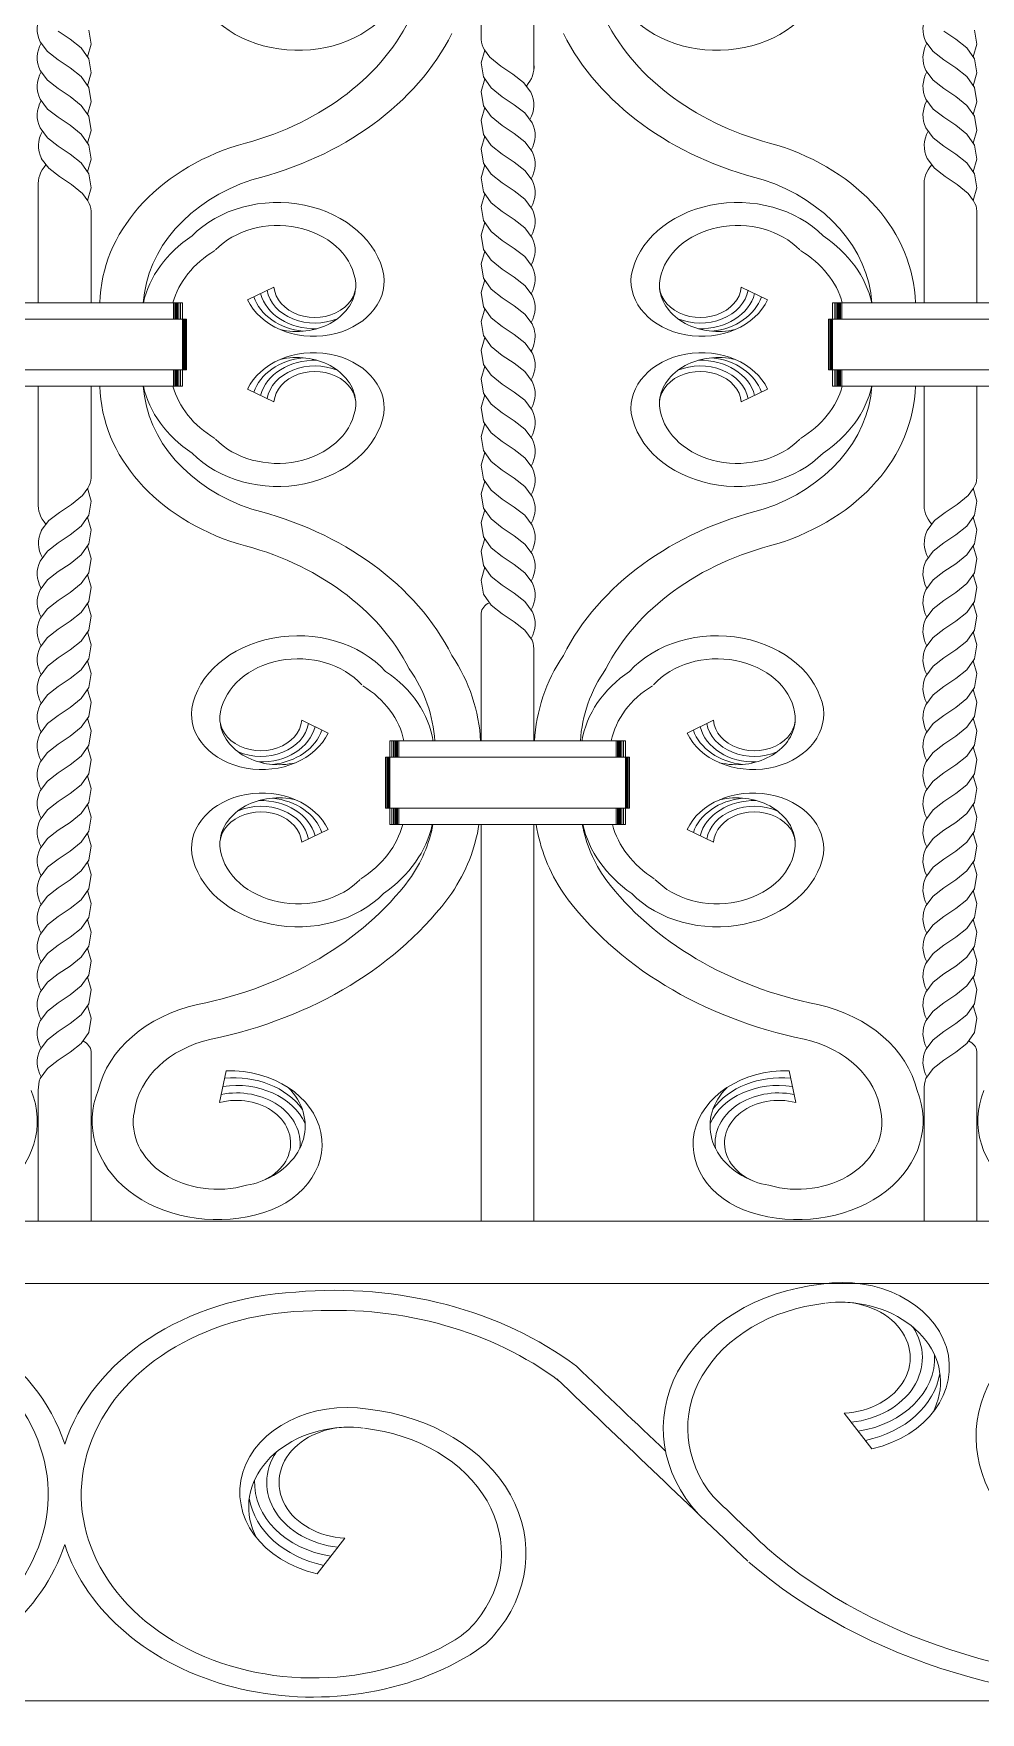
# Model space of a CAD drawing. Header units: inches. Extents: x 16.3 to 32.1, y 12.3 to 22.2.
# Drawn here: x 20.979 to 21.355, y 17.078 to 17.744 of the extents above; entities that cross this region are included whole.
import ezdxf

# ---------------------------------------------------------------- set-up
doc = ezdxf.new("R2010")
doc.units = ezdxf.units.IN
doc.header["$MEASUREMENT"] = 0

msp = doc.modelspace()

# ---------------------------------------------------------------- linework, layer by layer
at = {"lineweight": 9}
for p, q in [((21.15675, 17.74131), (21.15675, 17.77762)), ((21.17767, 17.72979), (21.17767, 17.77762)), ((20.99384, 17.7415), (20.9891, 17.74466)), ((20.99819, 17.738), (20.99384, 17.7415)), ((21.00217, 17.73944), (21.00126, 17.74507)), ((21.34485, 17.7415), (21.34011, 17.74466)), ((21.34919, 17.738), (21.34485, 17.7415)), ((21.35318, 17.73944), (21.35226, 17.74507)), ((20.98193, 17.74045), (20.98193, 17.74047)), ((20.98484, 17.73655), (20.98193, 17.74045)), ((20.9891, 17.73326), (20.98484, 17.73655)), ((21.00126, 17.73368), (20.99819, 17.738)), ((21.00074, 17.7344), (21.00217, 17.73944)), ((21.15818, 17.73715), (21.15674, 17.7321)), ((21.15809, 17.73726), (21.16022, 17.73427)), ((21.16022, 17.73427), (21.16456, 17.73077)), ((21.33294, 17.74045), (21.33293, 17.74047)), ((21.33585, 17.73655), (21.33294, 17.74045)), ((21.34011, 17.73326), (21.33585, 17.73655)), ((21.35226, 17.73368), (21.34919, 17.738)), ((21.35175, 17.7344), (21.35318, 17.73944)), ((20.98193, 17.72906), (20.98193, 17.72907)), ((20.98484, 17.72516), (20.98193, 17.72906)), ((20.99384, 17.73011), (20.9891, 17.73326)), ((20.99819, 17.72661), (20.99384, 17.73011)), ((21.00074, 17.72301), (21.00217, 17.72805)), ((21.00217, 17.72805), (21.00126, 17.73368)), ((21.15674, 17.7321), (21.15766, 17.72647)), ((21.16456, 17.73077), (21.1693, 17.72761)), ((21.1693, 17.72761), (21.17356, 17.72432)), ((21.33294, 17.72906), (21.33293, 17.72907)), ((21.33585, 17.72516), (21.33294, 17.72906)), ((21.34485, 17.73011), (21.34011, 17.73326)), ((21.34919, 17.72661), (21.34485, 17.73011)), ((21.35175, 17.72301), (21.35318, 17.72805)), ((21.35318, 17.72805), (21.35226, 17.73368)), ((20.9891, 17.72187), (20.98484, 17.72516)), ((20.99384, 17.71872), (20.9891, 17.72187)), ((21.00126, 17.72228), (20.99819, 17.72661)), ((21.00217, 17.71665), (21.00126, 17.72228)), ((21.15818, 17.72575), (21.15674, 17.72071)), ((21.15674, 17.72071), (21.15766, 17.71508)), ((21.15766, 17.72647), (21.16073, 17.72215)), ((21.16073, 17.72215), (21.16507, 17.71865)), ((21.17356, 17.72432), (21.17647, 17.72042)), ((21.34011, 17.72187), (21.33585, 17.72516)), ((21.34485, 17.71872), (21.34011, 17.72187)), ((21.35226, 17.72228), (21.34919, 17.72661)), ((21.35318, 17.71665), (21.35226, 17.72228)), ((20.98193, 17.71766), (20.98193, 17.71768)), ((20.98484, 17.71376), (20.98193, 17.71766)), ((20.99819, 17.71521), (20.99384, 17.71872)), ((21.00126, 17.71089), (20.99819, 17.71521)), ((21.00074, 17.71161), (21.00217, 17.71665)), ((21.15818, 17.71436), (21.15674, 17.70932)), ((21.15766, 17.71508), (21.16073, 17.71075)), ((21.16507, 17.71865), (21.16981, 17.71549)), ((21.16981, 17.71549), (21.17408, 17.7122)), ((21.17647, 17.72042), (21.17648, 17.72041)), ((21.33294, 17.71766), (21.33293, 17.71768)), ((21.33585, 17.71376), (21.33294, 17.71766)), ((21.34919, 17.71521), (21.34485, 17.71872)), ((21.35226, 17.71089), (21.34919, 17.71521)), ((21.35175, 17.71161), (21.35318, 17.71665)), ((20.9891, 17.71048), (20.98484, 17.71376)), ((20.99384, 17.70732), (20.9891, 17.71048)), ((20.99819, 17.70382), (20.99384, 17.70732)), ((21.00217, 17.70526), (21.00126, 17.71089)), ((21.15674, 17.70932), (21.15766, 17.70368)), ((21.16073, 17.71075), (21.16507, 17.70725)), ((21.16507, 17.70725), (21.16981, 17.7041)), ((21.17408, 17.7122), (21.17699, 17.70831)), ((21.17699, 17.70831), (21.17699, 17.70829)), ((21.34011, 17.71048), (21.33585, 17.71376)), ((21.34485, 17.70732), (21.34011, 17.71048)), ((21.34919, 17.70382), (21.34485, 17.70732)), ((21.35318, 17.70526), (21.35226, 17.71089)), ((20.98193, 17.70627), (20.98193, 17.70628)), ((20.98484, 17.70237), (20.98193, 17.70627)), ((20.9891, 17.69908), (20.98484, 17.70237)), ((21.00126, 17.69949), (20.99819, 17.70382)), ((21.00074, 17.70022), (21.00217, 17.70526)), ((21.15818, 17.70296), (21.15674, 17.69792)), ((21.15766, 17.70368), (21.16073, 17.69936)), ((21.16981, 17.7041), (21.17408, 17.70081)), ((21.17408, 17.70081), (21.17699, 17.69691)), ((21.33294, 17.70627), (21.33293, 17.70628)), ((21.33585, 17.70237), (21.33294, 17.70627)), ((21.34011, 17.69908), (21.33585, 17.70237)), ((21.35226, 17.69949), (21.34919, 17.70382)), ((21.35175, 17.70022), (21.35318, 17.70526)), ((20.98244, 17.69415), (20.98244, 17.69417)), ((20.98535, 17.69025), (20.98244, 17.69415)), ((20.99384, 17.69593), (20.9891, 17.69908)), ((20.99819, 17.69242), (20.99384, 17.69593)), ((21.00217, 17.69386), (21.00126, 17.69949)), ((21.15674, 17.69792), (21.15766, 17.69229)), ((21.16073, 17.69936), (21.16507, 17.69586)), ((21.16507, 17.69586), (21.16981, 17.6927)), ((21.17699, 17.69691), (21.17699, 17.69689)), ((21.33345, 17.69415), (21.33345, 17.69417)), ((21.33636, 17.69025), (21.33345, 17.69415)), ((21.34485, 17.69593), (21.34011, 17.69908)), ((21.34919, 17.69242), (21.34485, 17.69593)), ((21.35318, 17.69386), (21.35226, 17.69949)), ((20.98962, 17.68696), (20.98535, 17.69025)), ((21.00126, 17.6881), (20.99819, 17.69242)), ((21.00074, 17.68882), (21.00217, 17.69386)), ((21.00217, 17.68247), (21.00126, 17.6881)), ((21.15818, 17.69157), (21.15674, 17.68653)), ((21.15766, 17.69229), (21.16073, 17.68796)), ((21.16073, 17.68796), (21.16507, 17.68446)), ((21.16981, 17.6927), (21.17408, 17.68942)), ((21.17408, 17.68942), (21.17699, 17.68552)), ((21.34062, 17.68696), (21.33636, 17.69025)), ((21.35226, 17.6881), (21.34919, 17.69242)), ((21.35175, 17.68882), (21.35318, 17.69386)), ((21.35318, 17.68247), (21.35226, 17.6881)), ((20.98125, 17.68478), (20.98125, 17.63695)), ((20.99436, 17.68381), (20.98962, 17.68696)), ((20.9987, 17.68031), (20.99436, 17.68381)), ((21.00074, 17.67743), (21.00217, 17.68247)), ((21.15674, 17.68653), (21.15766, 17.6809)), ((21.15766, 17.6809), (21.16073, 17.67657)), ((21.16507, 17.68446), (21.16981, 17.68131)), ((21.16981, 17.68131), (21.17408, 17.67802)), ((21.17699, 17.68552), (21.17699, 17.6855)), ((21.33226, 17.68478), (21.33226, 17.63695)), ((21.34536, 17.68381), (21.34062, 17.68696)), ((21.34971, 17.68031), (21.34536, 17.68381)), ((21.35175, 17.67743), (21.35318, 17.68247)), ((21.00083, 17.67731), (20.9987, 17.68031)), ((21.15818, 17.68017), (21.15674, 17.67513)), ((21.15674, 17.67513), (21.15766, 17.6695)), ((21.16073, 17.67657), (21.16507, 17.67307)), ((21.17408, 17.67802), (21.17699, 17.67412)), ((21.17699, 17.67412), (21.17699, 17.6741)), ((21.35183, 17.67731), (21.34971, 17.68031)), ((21.00216, 17.67326), (21.00216, 17.63695)), ((21.15818, 17.66878), (21.15674, 17.66374)), ((21.15766, 17.6695), (21.16073, 17.66517)), ((21.16507, 17.67307), (21.16981, 17.66991)), ((21.16981, 17.66991), (21.17408, 17.66663)), ((21.35317, 17.67326), (21.35317, 17.63695)), ((21.15674, 17.66374), (21.15766, 17.65811)), ((21.16073, 17.66517), (21.16507, 17.66167)), ((21.16507, 17.66167), (21.16981, 17.65852)), ((21.17408, 17.66663), (21.17699, 17.66273)), ((21.17699, 17.66273), (21.17699, 17.66271)), ((21.15818, 17.65738), (21.15674, 17.65234)), ((21.15766, 17.65811), (21.16073, 17.65378)), ((21.16981, 17.65852), (21.17408, 17.65523)), ((21.17408, 17.65523), (21.17699, 17.65133)), ((21.15674, 17.65234), (21.15766, 17.64671)), ((21.16073, 17.65378), (21.16507, 17.65028)), ((21.16507, 17.65028), (21.16981, 17.64712)), ((21.17699, 17.65133), (21.17699, 17.65131)), ((21.06417, 17.6381), (21.07461, 17.64317)), ((21.15818, 17.64599), (21.15674, 17.64095)), ((21.15674, 17.64095), (21.15766, 17.63532)), ((21.15766, 17.64671), (21.16073, 17.64238)), ((21.16073, 17.64238), (21.16507, 17.63888)), ((21.16981, 17.64712), (21.17408, 17.64384)), ((21.17408, 17.64384), (21.17699, 17.63994)), ((21.27025, 17.6381), (21.25981, 17.64317)), ((20.94501, 17.63695), (21.0384, 17.63695)), ((21.03476, 17.6305), (21.03476, 17.63695)), ((21.03531, 17.6305), (21.03531, 17.63695)), ((21.03547, 17.6305), (21.03547, 17.63695)), ((21.03572, 17.6305), (21.03572, 17.63695)), ((21.03604, 17.6305), (21.03604, 17.63695)), ((21.03645, 17.6305), (21.03645, 17.63695)), ((21.03694, 17.6305), (21.03694, 17.63695)), ((21.03759, 17.6305), (21.03759, 17.63695)), ((21.0384, 17.6305), (21.0384, 17.63695)), ((21.0384, 17.6204), (21.0384, 17.63695)), ((21.15818, 17.63459), (21.15674, 17.62955)), ((21.15766, 17.63532), (21.16073, 17.63099)), ((21.16507, 17.63888), (21.16981, 17.63573)), ((21.16981, 17.63573), (21.17408, 17.63244)), ((21.17699, 17.63994), (21.17699, 17.63992)), ((21.29602, 17.6305), (21.29602, 17.63695)), ((21.29602, 17.6204), (21.29602, 17.63695)), ((21.29602, 17.63695), (21.38941, 17.63695)), ((21.29683, 17.6305), (21.29683, 17.63695)), ((21.29748, 17.6305), (21.29748, 17.63695)), ((21.29797, 17.6305), (21.29797, 17.63695)), ((21.29838, 17.6305), (21.29838, 17.63695)), ((21.2987, 17.6305), (21.2987, 17.63695)), ((21.29895, 17.6305), (21.29895, 17.63695)), ((21.29911, 17.6305), (21.29911, 17.63695)), ((21.29966, 17.6305), (21.29966, 17.63695)), ((20.94338, 17.6305), (21.04003, 17.6305)), ((21.03865, 17.6204), (21.03865, 17.6305)), ((21.03881, 17.6204), (21.03881, 17.6305)), ((21.03914, 17.6204), (21.03914, 17.6305)), ((21.03954, 17.6204), (21.03954, 17.6305)), ((21.04003, 17.6204), (21.04003, 17.6305)), ((21.15674, 17.62955), (21.15766, 17.62392)), ((21.16073, 17.63099), (21.16507, 17.62749)), ((21.16507, 17.62749), (21.16981, 17.62433)), ((21.17408, 17.63244), (21.17699, 17.62854)), ((21.17699, 17.62854), (21.17699, 17.62852)), ((21.29439, 17.6305), (21.39104, 17.6305)), ((21.29439, 17.6204), (21.29439, 17.6305)), ((21.29488, 17.6204), (21.29488, 17.6305)), ((21.29528, 17.6204), (21.29528, 17.6305)), ((21.29561, 17.6204), (21.29561, 17.6305)), ((21.15818, 17.6232), (21.15738, 17.6204)), ((21.15766, 17.62392), (21.16016, 17.6204)), ((21.16981, 17.62433), (21.17408, 17.62105)), ((21.17408, 17.62105), (21.17456, 17.6204)), ((21.0384, 17.6204), (21.0384, 17.60385)), ((21.03865, 17.6204), (21.03865, 17.61029)), ((21.03881, 17.6204), (21.03881, 17.61029)), ((21.03914, 17.6204), (21.03914, 17.61029)), ((21.03954, 17.6204), (21.03954, 17.61029)), ((21.04003, 17.6204), (21.04003, 17.61029)), ((21.15738, 17.6204), (21.15674, 17.61816)), ((21.15674, 17.61816), (21.15766, 17.61253)), ((21.16016, 17.6204), (21.16073, 17.61959)), ((21.16073, 17.61959), (21.16507, 17.61609)), ((21.16507, 17.61609), (21.16981, 17.61294)), ((21.17456, 17.6204), (21.17699, 17.61715)), ((21.17699, 17.61715), (21.17699, 17.61713)), ((21.29439, 17.6204), (21.29439, 17.61029)), ((21.29488, 17.6204), (21.29488, 17.61029)), ((21.29528, 17.6204), (21.29528, 17.61029)), ((21.29561, 17.6204), (21.29561, 17.61029)), ((21.29577, 17.6204), (21.29577, 17.61029)), ((21.29602, 17.6204), (21.29602, 17.60385)), ((20.94338, 17.61029), (21.04003, 17.61029)), ((21.03476, 17.61029), (21.03476, 17.60385)), ((21.03531, 17.61029), (21.03531, 17.60385)), ((21.03547, 17.61029), (21.03547, 17.60385)), ((21.03572, 17.61029), (21.03572, 17.60385)), ((21.03604, 17.61029), (21.03604, 17.60385)), ((21.03645, 17.61029), (21.03645, 17.60385)), ((21.03694, 17.61029), (21.03694, 17.60385)), ((21.03759, 17.61029), (21.03759, 17.60385)), ((21.0384, 17.61029), (21.0384, 17.60385)), ((21.15818, 17.6118), (21.15674, 17.60676)), ((21.15766, 17.61253), (21.16073, 17.6082)), ((21.16073, 17.6082), (21.16507, 17.6047)), ((21.16981, 17.61294), (21.17408, 17.60965)), ((21.17408, 17.60965), (21.17699, 17.60575)), ((21.29439, 17.61029), (21.39104, 17.61029)), ((21.29602, 17.61029), (21.29602, 17.60385)), ((21.29683, 17.61029), (21.29683, 17.60385)), ((21.29748, 17.61029), (21.29748, 17.60385)), ((21.29797, 17.61029), (21.29797, 17.60385)), ((21.29838, 17.61029), (21.29838, 17.60385)), ((21.2987, 17.61029), (21.2987, 17.60385)), ((21.29895, 17.61029), (21.29895, 17.60385)), ((21.29911, 17.61029), (21.29911, 17.60385)), ((21.29966, 17.61029), (21.29966, 17.60385)), ((20.94501, 17.60385), (21.0384, 17.60385)), ((20.98125, 17.55602), (20.98125, 17.60385)), ((21.00216, 17.56754), (21.00216, 17.60385)), ((21.06417, 17.6027), (21.07461, 17.59763)), ((21.15674, 17.60676), (21.15766, 17.60113)), ((21.15766, 17.60113), (21.16073, 17.5968)), ((21.16507, 17.6047), (21.16981, 17.60154)), ((21.16981, 17.60154), (21.17408, 17.59826)), ((21.17699, 17.60575), (21.17699, 17.60573)), ((21.27025, 17.6027), (21.25981, 17.59763)), ((21.29602, 17.60385), (21.38941, 17.60385)), ((21.33226, 17.55602), (21.33226, 17.60385)), ((21.35317, 17.56754), (21.35317, 17.60385)), ((21.15818, 17.60041), (21.15674, 17.59537)), ((21.15674, 17.59537), (21.15766, 17.58974)), ((21.16073, 17.5968), (21.16507, 17.5933)), ((21.17408, 17.59826), (21.17699, 17.59436)), ((21.17699, 17.59436), (21.17699, 17.59434)), ((21.15818, 17.58901), (21.15674, 17.58397)), ((21.15766, 17.58974), (21.16073, 17.58541)), ((21.16507, 17.5933), (21.16981, 17.59015)), ((21.16981, 17.59015), (21.17408, 17.58686)), ((21.15674, 17.58397), (21.15766, 17.57834)), ((21.16073, 17.58541), (21.16507, 17.58191)), ((21.16507, 17.58191), (21.16981, 17.57875)), ((21.17408, 17.58686), (21.17699, 17.58296)), ((21.17699, 17.58296), (21.17699, 17.58295)), ((21.15818, 17.57762), (21.15674, 17.57258)), ((21.15766, 17.57834), (21.16073, 17.57402)), ((21.16981, 17.57875), (21.17408, 17.57547)), ((21.17408, 17.57547), (21.17699, 17.57157)), ((21.15674, 17.57258), (21.15766, 17.56695)), ((21.16073, 17.57402), (21.16507, 17.57051)), ((21.16507, 17.57051), (21.16981, 17.56736)), ((21.17699, 17.57157), (21.17699, 17.57155)), ((21.00083, 17.56349), (20.9987, 17.56049)), ((21.00074, 17.56337), (21.00217, 17.55833)), ((21.15818, 17.56622), (21.15674, 17.56118)), ((21.15674, 17.56118), (21.15766, 17.55555)), ((21.15766, 17.56695), (21.16073, 17.56262)), ((21.16073, 17.56262), (21.16507, 17.55912)), ((21.16981, 17.56736), (21.17408, 17.56407)), ((21.17408, 17.56407), (21.17699, 17.56017)), ((21.35183, 17.56349), (21.34971, 17.56049)), ((21.35175, 17.56337), (21.35318, 17.55833)), ((20.99436, 17.55699), (20.98962, 17.55384)), ((20.9987, 17.56049), (20.99436, 17.55699)), ((21.00217, 17.55833), (21.00126, 17.5527)), ((21.15818, 17.55483), (21.15674, 17.54979)), ((21.15766, 17.55555), (21.16073, 17.55123)), ((21.16507, 17.55912), (21.16981, 17.55596)), ((21.16981, 17.55596), (21.17408, 17.55268)), ((21.17699, 17.56017), (21.17699, 17.56016)), ((21.34536, 17.55699), (21.34062, 17.55384)), ((21.34971, 17.56049), (21.34536, 17.55699)), ((21.35318, 17.55833), (21.35226, 17.5527)), ((20.98535, 17.55055), (20.98244, 17.54665)), ((20.98962, 17.55384), (20.98535, 17.55055)), ((20.99819, 17.54837), (20.99384, 17.54487)), ((21.00126, 17.5527), (20.99819, 17.54837)), ((21.00074, 17.55198), (21.00217, 17.54694)), ((21.15674, 17.54979), (21.15766, 17.54416)), ((21.16073, 17.55123), (21.16507, 17.54772)), ((21.16507, 17.54772), (21.16981, 17.54457)), ((21.17408, 17.55268), (21.17699, 17.54878)), ((21.17699, 17.54878), (21.17699, 17.54876)), ((21.33636, 17.55055), (21.33345, 17.54665)), ((21.34062, 17.55384), (21.33636, 17.55055)), ((21.34919, 17.54837), (21.34485, 17.54487)), ((21.35226, 17.5527), (21.34919, 17.54837)), ((21.35175, 17.55198), (21.35318, 17.54694)), ((20.98244, 17.54665), (20.98244, 17.54663)), ((20.9891, 17.54172), (20.98484, 17.53843)), ((20.99384, 17.54487), (20.9891, 17.54172)), ((21.00126, 17.54131), (20.99819, 17.53698)), ((21.00217, 17.54694), (21.00126, 17.54131)), ((21.15818, 17.54343), (21.15674, 17.53839)), ((21.15766, 17.54416), (21.16073, 17.53983)), ((21.16981, 17.54457), (21.17408, 17.54128)), ((21.17408, 17.54128), (21.17699, 17.53738)), ((21.33345, 17.54665), (21.33345, 17.54663)), ((21.34011, 17.54172), (21.33585, 17.53843)), ((21.34485, 17.54487), (21.34011, 17.54172)), ((21.35226, 17.54131), (21.34919, 17.53698)), ((21.35318, 17.54694), (21.35226, 17.54131)), ((20.98484, 17.53843), (20.98193, 17.53453)), ((20.98193, 17.53453), (20.98193, 17.53451)), ((20.99819, 17.53698), (20.99384, 17.53348)), ((21.00074, 17.54058), (21.00217, 17.53554)), ((21.00217, 17.53554), (21.00126, 17.52991)), ((21.15674, 17.53839), (21.15766, 17.53276)), ((21.16073, 17.53983), (21.16507, 17.53633)), ((21.16507, 17.53633), (21.16981, 17.53317)), ((21.17699, 17.53738), (21.17699, 17.53737)), ((21.33294, 17.53453), (21.33293, 17.53451)), ((21.33585, 17.53843), (21.33294, 17.53453)), ((21.34919, 17.53698), (21.34485, 17.53348)), ((21.35175, 17.54058), (21.35318, 17.53554)), ((21.35318, 17.53554), (21.35226, 17.52991)), ((20.9891, 17.53032), (20.98484, 17.52704)), ((20.99384, 17.53348), (20.9891, 17.53032)), ((21.00126, 17.52991), (20.99819, 17.52558)), ((21.00074, 17.52919), (21.00217, 17.52415)), ((21.15818, 17.53204), (21.15674, 17.527)), ((21.15766, 17.53276), (21.16073, 17.52844)), ((21.16073, 17.52844), (21.16507, 17.52493)), ((21.16981, 17.53317), (21.17408, 17.52989)), ((21.17408, 17.52989), (21.17699, 17.52599)), ((21.34011, 17.53032), (21.33585, 17.52704)), ((21.34485, 17.53348), (21.34011, 17.53032)), ((21.35226, 17.52991), (21.34919, 17.52558)), ((21.35175, 17.52919), (21.35318, 17.52415)), ((20.98484, 17.52704), (20.98193, 17.52314)), ((20.98193, 17.52314), (20.98193, 17.52312)), ((20.99384, 17.52208), (20.9891, 17.51893)), ((20.99819, 17.52558), (20.99384, 17.52208)), ((21.00217, 17.52415), (21.00126, 17.51852)), ((21.15674, 17.527), (21.15766, 17.52137)), ((21.15766, 17.52137), (21.16073, 17.51704)), ((21.16507, 17.52493), (21.16981, 17.52178)), ((21.16981, 17.52178), (21.17408, 17.51849)), ((21.17699, 17.52599), (21.17699, 17.52597)), ((21.33294, 17.52314), (21.33293, 17.52312)), ((21.33585, 17.52704), (21.33294, 17.52314)), ((21.34485, 17.52208), (21.34011, 17.51893)), ((21.34919, 17.52558), (21.34485, 17.52208)), ((21.35318, 17.52415), (21.35226, 17.51852)), ((20.98484, 17.51564), (20.98193, 17.51174)), ((20.9891, 17.51893), (20.98484, 17.51564)), ((20.99819, 17.51419), (20.99384, 17.51069)), ((21.00126, 17.51852), (20.99819, 17.51419)), ((21.00074, 17.51779), (21.00217, 17.51275)), ((21.16073, 17.51704), (21.16507, 17.51354)), ((21.17408, 17.51849), (21.17699, 17.51459)), ((21.17699, 17.51459), (21.17699, 17.51458)), ((21.33585, 17.51564), (21.33294, 17.51174)), ((21.34011, 17.51893), (21.33585, 17.51564)), ((21.34919, 17.51419), (21.34485, 17.51069)), ((21.35226, 17.51852), (21.34919, 17.51419)), ((21.35175, 17.51779), (21.35318, 17.51275)), ((20.98193, 17.51174), (20.98193, 17.51172)), ((20.9891, 17.50753), (20.98484, 17.50425)), ((20.99384, 17.51069), (20.9891, 17.50753)), ((21.00217, 17.51275), (21.00126, 17.50712)), ((21.15675, 17.46318), (21.15675, 17.51387)), ((21.16507, 17.51354), (21.16981, 17.51039)), ((21.16981, 17.51039), (21.17408, 17.5071)), ((21.33294, 17.51174), (21.33293, 17.51172)), ((21.34011, 17.50753), (21.33585, 17.50425)), ((21.34485, 17.51069), (21.34011, 17.50753)), ((21.35318, 17.51275), (21.35226, 17.50712)), ((20.98484, 17.50425), (20.98193, 17.50035)), ((20.99819, 17.5028), (20.99384, 17.49929)), ((21.00126, 17.50712), (20.99819, 17.5028)), ((21.00074, 17.5064), (21.00217, 17.50136)), ((21.00217, 17.50136), (21.00126, 17.49573)), ((21.17408, 17.5071), (21.17699, 17.5032)), ((21.17699, 17.5032), (21.17699, 17.50318)), ((21.33585, 17.50425), (21.33294, 17.50035)), ((21.34919, 17.5028), (21.34485, 17.49929)), ((21.35226, 17.50712), (21.34919, 17.5028)), ((21.35175, 17.5064), (21.35318, 17.50136)), ((21.35318, 17.50136), (21.35226, 17.49573)), ((20.98193, 17.50035), (20.98193, 17.50033)), ((20.9891, 17.49614), (20.98484, 17.49285)), ((20.99384, 17.49929), (20.9891, 17.49614)), ((21.00126, 17.49573), (20.99819, 17.4914)), ((21.00074, 17.495), (21.00217, 17.48996)), ((21.17767, 17.46318), (21.17767, 17.49851)), ((21.33294, 17.50035), (21.33293, 17.50033)), ((21.34011, 17.49614), (21.33585, 17.49285)), ((21.34485, 17.49929), (21.34011, 17.49614)), ((21.35226, 17.49573), (21.34919, 17.4914)), ((21.35175, 17.495), (21.35318, 17.48996)), ((20.98484, 17.49285), (20.98193, 17.48895)), ((20.98193, 17.48895), (20.98193, 17.48894)), ((20.99384, 17.4879), (20.9891, 17.48474)), ((20.99819, 17.4914), (20.99384, 17.4879)), ((21.00217, 17.48996), (21.00126, 17.48433)), ((21.33294, 17.48895), (21.33293, 17.48894)), ((21.33585, 17.49285), (21.33294, 17.48895)), ((21.34485, 17.4879), (21.34011, 17.48474)), ((21.34919, 17.4914), (21.34485, 17.4879)), ((21.35318, 17.48996), (21.35226, 17.48433)), ((20.98484, 17.48146), (20.98193, 17.47756)), ((20.9891, 17.48474), (20.98484, 17.48146)), ((21.00126, 17.48433), (20.99819, 17.48001)), ((21.00074, 17.48361), (21.00217, 17.47857)), ((21.33585, 17.48146), (21.33294, 17.47756)), ((21.34011, 17.48474), (21.33585, 17.48146)), ((21.35226, 17.48433), (21.34919, 17.48001)), ((21.35175, 17.48361), (21.35318, 17.47857)), ((20.98193, 17.47756), (20.98193, 17.47754)), ((20.99384, 17.4765), (20.9891, 17.47335)), ((20.99819, 17.48001), (20.99384, 17.4765)), ((21.00217, 17.47857), (21.00126, 17.47294)), ((21.33294, 17.47756), (21.33293, 17.47754)), ((21.34485, 17.4765), (21.34011, 17.47335)), ((21.34919, 17.48001), (21.34485, 17.4765)), ((21.35318, 17.47857), (21.35226, 17.47294)), ((20.98484, 17.47006), (20.98193, 17.46616)), ((20.9891, 17.47335), (20.98484, 17.47006)), ((20.99819, 17.46861), (20.99384, 17.46511)), ((21.00126, 17.47294), (20.99819, 17.46861)), ((21.00074, 17.47221), (21.00217, 17.46717)), ((21.09607, 17.46632), (21.08563, 17.47139)), ((21.23835, 17.46632), (21.24879, 17.47139)), ((21.33585, 17.47006), (21.33294, 17.46616)), ((21.34011, 17.47335), (21.33585, 17.47006)), ((21.34919, 17.46861), (21.34485, 17.46511)), ((21.35226, 17.47294), (21.34919, 17.46861)), ((21.35175, 17.47221), (21.35318, 17.46717)), ((20.98193, 17.46616), (20.98193, 17.46615)), ((20.9891, 17.46195), (20.98484, 17.45867)), ((20.99384, 17.46511), (20.9891, 17.46195)), ((21.00126, 17.46154), (20.99819, 17.45722)), ((21.00217, 17.46717), (21.00126, 17.46154)), ((21.21391, 17.46318), (21.12051, 17.46318)), ((21.12051, 17.46318), (21.21391, 17.46318)), ((21.12051, 17.46318), (21.12051, 17.43008)), ((21.12051, 17.46318), (21.12051, 17.45673)), ((21.12051, 17.46318), (21.12051, 17.45673)), ((21.12051, 17.46318), (21.12051, 17.43008)), ((21.12133, 17.46318), (21.12133, 17.45673)), ((21.12133, 17.46318), (21.12133, 17.45673)), ((21.12198, 17.46318), (21.12198, 17.45673)), ((21.12198, 17.46318), (21.12198, 17.45673)), ((21.12247, 17.46318), (21.12247, 17.45673)), ((21.12247, 17.46318), (21.12247, 17.45673)), ((21.12288, 17.46318), (21.12288, 17.45673)), ((21.12288, 17.46318), (21.12288, 17.45673)), ((21.1232, 17.46318), (21.1232, 17.45673)), ((21.1232, 17.46318), (21.1232, 17.45673)), ((21.12345, 17.46318), (21.12345, 17.45673)), ((21.12345, 17.46318), (21.12345, 17.45673)), ((21.12361, 17.46318), (21.12361, 17.45673)), ((21.12361, 17.46318), (21.12361, 17.45673)), ((21.12416, 17.46318), (21.12416, 17.45673)), ((21.12416, 17.46318), (21.12416, 17.45673)), ((21.21026, 17.46318), (21.21026, 17.45673)), ((21.21026, 17.46318), (21.21026, 17.45673)), ((21.21081, 17.46318), (21.21081, 17.45673)), ((21.21081, 17.46318), (21.21081, 17.45673)), ((21.21097, 17.46318), (21.21097, 17.45673)), ((21.21097, 17.46318), (21.21097, 17.45673)), ((21.21122, 17.46318), (21.21122, 17.45673)), ((21.21122, 17.46318), (21.21122, 17.45673)), ((21.21154, 17.46318), (21.21154, 17.45673)), ((21.21154, 17.46318), (21.21154, 17.45673)), ((21.21195, 17.46318), (21.21195, 17.45673)), ((21.21195, 17.46318), (21.21195, 17.45673)), ((21.21244, 17.46318), (21.21244, 17.45673)), ((21.21244, 17.46318), (21.21244, 17.45673)), ((21.21309, 17.46318), (21.21309, 17.45673)), ((21.21309, 17.46318), (21.21309, 17.45673)), ((21.21391, 17.46318), (21.21391, 17.43008)), ((21.21391, 17.46318), (21.21391, 17.45673)), ((21.21391, 17.46318), (21.21391, 17.45673)), ((21.21391, 17.46318), (21.21391, 17.43008)), ((21.33294, 17.46616), (21.33293, 17.46615)), ((21.34011, 17.46195), (21.33585, 17.45867)), ((21.34485, 17.46511), (21.34011, 17.46195)), ((21.35226, 17.46154), (21.34919, 17.45722)), ((21.35318, 17.46717), (21.35226, 17.46154)), ((20.98484, 17.45867), (20.98193, 17.45477)), ((20.98193, 17.45477), (20.98193, 17.45475)), ((20.99819, 17.45722), (20.99384, 17.45371)), ((21.00074, 17.46082), (21.00217, 17.45578)), ((21.00217, 17.45578), (21.00126, 17.45015)), ((21.21554, 17.45673), (21.11888, 17.45673)), ((21.11888, 17.45673), (21.21554, 17.45673)), ((21.11888, 17.45673), (21.11888, 17.43652)), ((21.11888, 17.45673), (21.11888, 17.43652)), ((21.11937, 17.45673), (21.11937, 17.43652)), ((21.11937, 17.45673), (21.11937, 17.43652)), ((21.11978, 17.45673), (21.11978, 17.43652)), ((21.11978, 17.45673), (21.11978, 17.43652)), ((21.12011, 17.45673), (21.12011, 17.43652)), ((21.12011, 17.45673), (21.12011, 17.43652)), ((21.12027, 17.45673), (21.12027, 17.43652)), ((21.12027, 17.45673), (21.12027, 17.43652)), ((21.21415, 17.45673), (21.21415, 17.43652)), ((21.21415, 17.45673), (21.21415, 17.43652)), ((21.21431, 17.45673), (21.21431, 17.43652)), ((21.21431, 17.45673), (21.21431, 17.43652)), ((21.21464, 17.45673), (21.21464, 17.43652)), ((21.21464, 17.45673), (21.21464, 17.43652)), ((21.21505, 17.45673), (21.21505, 17.43652)), ((21.21505, 17.45673), (21.21505, 17.43652)), ((21.21554, 17.45673), (21.21554, 17.43652)), ((21.21554, 17.45673), (21.21554, 17.43652)), ((21.33294, 17.45477), (21.33293, 17.45475)), ((21.33585, 17.45867), (21.33294, 17.45477)), ((21.34919, 17.45722), (21.34485, 17.45371)), ((21.35175, 17.46082), (21.35318, 17.45578)), ((21.35318, 17.45578), (21.35226, 17.45015)), ((20.9891, 17.45056), (20.98484, 17.44727)), ((20.99384, 17.45371), (20.9891, 17.45056)), ((21.00126, 17.45015), (20.99819, 17.44582)), ((21.00074, 17.44942), (21.00217, 17.44438)), ((21.34011, 17.45056), (21.33585, 17.44727)), ((21.34485, 17.45371), (21.34011, 17.45056)), ((21.35226, 17.45015), (21.34919, 17.44582)), ((21.35175, 17.44942), (21.35318, 17.44438)), ((20.98484, 17.44727), (20.98193, 17.44337)), ((20.98193, 17.44337), (20.98193, 17.44336)), ((20.99384, 17.44232), (20.9891, 17.43916)), ((20.99819, 17.44582), (20.99384, 17.44232)), ((21.00217, 17.44438), (21.00126, 17.43875)), ((21.33294, 17.44337), (21.33293, 17.44336)), ((21.33585, 17.44727), (21.33294, 17.44337)), ((21.34485, 17.44232), (21.34011, 17.43916)), ((21.34919, 17.44582), (21.34485, 17.44232)), ((21.35318, 17.44438), (21.35226, 17.43875)), ((20.98484, 17.43588), (20.98193, 17.43198)), ((20.9891, 17.43916), (20.98484, 17.43588)), ((20.99819, 17.43443), (20.99384, 17.43092)), ((21.00126, 17.43875), (20.99819, 17.43443)), ((21.00074, 17.43803), (21.00217, 17.43299)), ((21.21554, 17.43652), (21.11888, 17.43652)), ((21.11888, 17.43652), (21.21554, 17.43652)), ((21.12051, 17.43652), (21.12051, 17.43008)), ((21.12051, 17.43652), (21.12051, 17.43008)), ((21.12133, 17.43652), (21.12133, 17.43008)), ((21.12133, 17.43652), (21.12133, 17.43008)), ((21.12198, 17.43652), (21.12198, 17.43008)), ((21.12198, 17.43652), (21.12198, 17.43008)), ((21.12247, 17.43652), (21.12247, 17.43008)), ((21.12247, 17.43652), (21.12247, 17.43008)), ((21.12288, 17.43652), (21.12288, 17.43008)), ((21.12288, 17.43652), (21.12288, 17.43008)), ((21.1232, 17.43652), (21.1232, 17.43008)), ((21.1232, 17.43652), (21.1232, 17.43008)), ((21.12345, 17.43652), (21.12345, 17.43008)), ((21.12345, 17.43652), (21.12345, 17.43008)), ((21.12361, 17.43652), (21.12361, 17.43008)), ((21.12361, 17.43652), (21.12361, 17.43008)), ((21.12416, 17.43652), (21.12416, 17.43008)), ((21.12416, 17.43652), (21.12416, 17.43008)), ((21.21026, 17.43652), (21.21026, 17.43008)), ((21.21026, 17.43652), (21.21026, 17.43008)), ((21.21081, 17.43652), (21.21081, 17.43008)), ((21.21081, 17.43652), (21.21081, 17.43008)), ((21.21097, 17.43652), (21.21097, 17.43008)), ((21.21097, 17.43652), (21.21097, 17.43008)), ((21.21122, 17.43652), (21.21122, 17.43008)), ((21.21122, 17.43652), (21.21122, 17.43008)), ((21.21154, 17.43652), (21.21154, 17.43008)), ((21.21154, 17.43652), (21.21154, 17.43008)), ((21.21195, 17.43652), (21.21195, 17.43008)), ((21.21195, 17.43652), (21.21195, 17.43008)), ((21.21244, 17.43652), (21.21244, 17.43008)), ((21.21244, 17.43652), (21.21244, 17.43008)), ((21.21309, 17.43652), (21.21309, 17.43008)), ((21.21309, 17.43652), (21.21309, 17.43008)), ((21.21391, 17.43652), (21.21391, 17.43008)), ((21.21391, 17.43652), (21.21391, 17.43008)), ((21.33585, 17.43588), (21.33294, 17.43198)), ((21.34011, 17.43916), (21.33585, 17.43588)), ((21.34919, 17.43443), (21.34485, 17.43092)), ((21.35226, 17.43875), (21.34919, 17.43443)), ((21.35175, 17.43803), (21.35318, 17.43299)), ((20.98193, 17.43198), (20.98193, 17.43196)), ((20.9891, 17.42777), (20.98484, 17.42448)), ((20.99384, 17.43092), (20.9891, 17.42777)), ((21.00217, 17.43299), (21.00126, 17.42736)), ((21.09607, 17.42809), (21.08563, 17.42302)), ((21.21391, 17.43008), (21.12051, 17.43008)), ((21.12051, 17.43008), (21.21391, 17.43008)), ((21.15675, 17.43008), (21.15675, 17.27285)), ((21.17767, 17.27285), (21.17767, 17.43008)), ((21.17767, 17.27285), (21.17767, 17.43008)), ((21.23835, 17.42809), (21.24879, 17.42302)), ((21.33294, 17.43198), (21.33293, 17.43196)), ((21.34011, 17.42777), (21.33585, 17.42448)), ((21.34485, 17.43092), (21.34011, 17.42777)), ((21.35318, 17.43299), (21.35226, 17.42736)), ((20.98484, 17.42448), (20.98193, 17.42058)), ((20.99819, 17.42303), (20.99384, 17.41953)), ((21.00126, 17.42736), (20.99819, 17.42303)), ((21.00074, 17.42663), (21.00217, 17.42159)), ((21.00217, 17.42159), (21.00126, 17.41596)), ((21.33585, 17.42448), (21.33294, 17.42058)), ((21.34919, 17.42303), (21.34485, 17.41953)), ((21.35226, 17.42736), (21.34919, 17.42303)), ((21.35175, 17.42663), (21.35318, 17.42159)), ((21.35318, 17.42159), (21.35226, 17.41596)), ((20.98193, 17.42058), (20.98193, 17.42057)), ((20.9891, 17.41638), (20.98484, 17.41309)), ((20.99384, 17.41953), (20.9891, 17.41638)), ((21.00126, 17.41596), (20.99819, 17.41164)), ((21.00074, 17.41524), (21.00217, 17.4102)), ((21.33294, 17.42058), (21.33293, 17.42057)), ((21.34011, 17.41638), (21.33585, 17.41309)), ((21.34485, 17.41953), (21.34011, 17.41638)), ((21.35226, 17.41596), (21.34919, 17.41164)), ((21.35175, 17.41524), (21.35318, 17.4102)), ((20.98484, 17.41309), (20.98193, 17.40919)), ((20.98193, 17.40919), (20.98193, 17.40917)), ((20.99384, 17.40814), (20.9891, 17.40498)), ((20.99819, 17.41164), (20.99384, 17.40814)), ((21.00217, 17.4102), (21.00126, 17.40457)), ((21.33294, 17.40919), (21.33293, 17.40917)), ((21.33585, 17.41309), (21.33294, 17.40919)), ((21.34485, 17.40814), (21.34011, 17.40498)), ((21.34919, 17.41164), (21.34485, 17.40814)), ((21.35318, 17.4102), (21.35226, 17.40457)), ((20.98484, 17.40169), (20.98193, 17.39779)), ((20.9891, 17.40498), (20.98484, 17.40169)), ((21.00126, 17.40457), (20.99819, 17.40024)), ((21.00074, 17.40384), (21.00217, 17.3988)), ((21.33585, 17.40169), (21.33294, 17.39779)), ((21.34011, 17.40498), (21.33585, 17.40169)), ((21.35226, 17.40457), (21.34919, 17.40024)), ((21.35175, 17.40384), (21.35318, 17.3988)), ((20.98193, 17.39779), (20.98193, 17.39778)), ((20.99384, 17.39674), (20.9891, 17.39359)), ((20.99819, 17.40024), (20.99384, 17.39674)), ((21.00217, 17.3988), (21.00126, 17.39317)), ((21.33294, 17.39779), (21.33293, 17.39778)), ((21.34485, 17.39674), (21.34011, 17.39359)), ((21.34919, 17.40024), (21.34485, 17.39674)), ((21.35318, 17.3988), (21.35226, 17.39317)), ((20.98484, 17.3903), (20.98193, 17.3864)), ((20.9891, 17.39359), (20.98484, 17.3903)), ((20.99819, 17.38885), (20.99384, 17.38535)), ((21.00126, 17.39317), (20.99819, 17.38885)), ((21.00074, 17.39245), (21.00217, 17.38741)), ((21.33585, 17.3903), (21.33294, 17.3864)), ((21.34011, 17.39359), (21.33585, 17.3903)), ((21.34919, 17.38885), (21.34485, 17.38535)), ((21.35226, 17.39317), (21.34919, 17.38885)), ((21.35175, 17.39245), (21.35318, 17.38741)), ((20.98193, 17.3864), (20.98193, 17.38638)), ((20.9891, 17.38219), (20.98484, 17.3789)), ((20.99384, 17.38535), (20.9891, 17.38219)), ((21.00126, 17.38178), (20.99819, 17.37745)), ((21.00074, 17.38105), (21.00217, 17.37601)), ((21.00217, 17.38741), (21.00126, 17.38178)), ((21.33294, 17.3864), (21.33293, 17.38638)), ((21.34011, 17.38219), (21.33585, 17.3789)), ((21.34485, 17.38535), (21.34011, 17.38219)), ((21.35226, 17.38178), (21.34919, 17.37745)), ((21.35175, 17.38105), (21.35318, 17.37601)), ((21.35318, 17.38741), (21.35226, 17.38178)), ((20.98484, 17.3789), (20.98193, 17.375)), ((20.98193, 17.375), (20.98193, 17.37499)), ((20.99819, 17.37745), (20.99384, 17.37395)), ((21.00217, 17.37601), (21.00126, 17.37038)), ((21.33294, 17.375), (21.33293, 17.37499)), ((21.33585, 17.3789), (21.33294, 17.375)), ((21.34919, 17.37745), (21.34485, 17.37395)), ((21.35318, 17.37601), (21.35226, 17.37038)), ((20.9891, 17.3708), (20.98484, 17.36751)), ((20.99384, 17.37395), (20.9891, 17.3708)), ((21.00126, 17.37038), (20.99819, 17.36606)), ((21.00074, 17.36966), (21.00217, 17.36462)), ((21.34011, 17.3708), (21.33585, 17.36751)), ((21.34485, 17.37395), (21.34011, 17.3708)), ((21.35226, 17.37038), (21.34919, 17.36606)), ((21.35175, 17.36966), (21.35318, 17.36462)), ((20.98484, 17.36751), (20.98193, 17.36361)), ((20.98193, 17.36361), (20.98193, 17.36359)), ((20.99384, 17.36256), (20.9891, 17.3594)), ((20.99819, 17.36606), (20.99384, 17.36256)), ((21.00217, 17.36462), (21.00126, 17.35899)), ((21.33294, 17.36361), (21.33293, 17.36359)), ((21.33585, 17.36751), (21.33294, 17.36361)), ((21.34485, 17.36256), (21.34011, 17.3594)), ((21.34919, 17.36606), (21.34485, 17.36256)), ((21.35318, 17.36462), (21.35226, 17.35899)), ((20.98484, 17.35611), (20.98193, 17.35221)), ((20.9891, 17.3594), (20.98484, 17.35611)), ((20.99819, 17.35466), (20.99384, 17.35116)), ((21.00126, 17.35899), (20.99819, 17.35466)), ((21.00074, 17.35826), (21.00217, 17.35322)), ((21.33585, 17.35611), (21.33294, 17.35221)), ((21.34011, 17.3594), (21.33585, 17.35611)), ((21.34919, 17.35466), (21.34485, 17.35116)), ((21.35226, 17.35899), (21.34919, 17.35466)), ((21.35175, 17.35826), (21.35318, 17.35322)), ((20.98193, 17.35221), (20.98193, 17.3522)), ((20.9891, 17.34801), (20.98484, 17.34472)), ((20.99384, 17.35116), (20.9891, 17.34801)), ((21.00217, 17.35322), (21.00126, 17.34759)), ((21.33294, 17.35221), (21.33293, 17.3522)), ((21.34011, 17.34801), (21.33585, 17.34472)), ((21.34485, 17.35116), (21.34011, 17.34801)), ((21.35318, 17.35322), (21.35226, 17.34759)), ((20.98484, 17.34472), (20.98193, 17.34082)), ((20.99819, 17.34327), (20.99384, 17.33977)), ((21.00126, 17.34759), (20.99819, 17.34327)), ((21.33585, 17.34472), (21.33294, 17.34082)), ((21.34919, 17.34327), (21.34485, 17.33977)), ((21.35226, 17.34759), (21.34919, 17.34327)), ((20.98193, 17.34082), (20.98193, 17.3408)), ((20.9891, 17.33661), (20.98484, 17.33332)), ((20.99384, 17.33977), (20.9891, 17.33661)), ((21.00216, 17.27285), (21.00216, 17.3401)), ((21.33294, 17.34082), (21.33293, 17.3408)), ((21.34011, 17.33661), (21.33585, 17.33332)), ((21.34485, 17.33977), (21.34011, 17.33661)), ((21.35317, 17.27285), (21.35317, 17.3401)), ((20.98484, 17.33332), (20.98193, 17.32942)), ((20.98193, 17.32942), (20.98193, 17.32941)), ((21.05569, 17.33242), (21.053, 17.31981)), ((21.27873, 17.33242), (21.28142, 17.31981)), ((21.33294, 17.32942), (21.33293, 17.32941)), ((21.33585, 17.33332), (21.33294, 17.32942)), ((20.98125, 17.27285), (20.98125, 17.32473)), ((21.33226, 17.27285), (21.33226, 17.32473)), ((21.50776, 17.27285), (20.47566, 17.27285)), ((21.53913, 17.24803), (20.44428, 17.24803)), ((21.3116, 17.18251), (21.30062, 17.19667)), ((21.09178, 17.13296), (21.10277, 17.14712)), ((21.65059, 17.08253), (20.23514, 17.08253))]:
    msp.add_line(p, q, dxfattribs=at)
for centre, major_axis, start_param, end_param in [((21.08417, 17.77072), (0.04258, 0), 3.284716, 5.631437), ((21.25025, 17.77072), (-0.04258, 0), 0.651749, 2.998469), ((20.99892, 17.74543), (0.01812, 0), 2.723114, 3.497742), ((21.02858, 17.78056), (-0.10733, 0), 1.872886, 2.761174), ((21.30584, 17.78056), (0.10733, 0), 3.522011, 4.4103), ((21.34993, 17.74543), (-0.01812, 0), -0.418478, 0.356149), ((21.02858, 17.78056), (-0.12551, 0), 1.872886, 2.761174), ((21.16721, 17.74131), (0.01046, 0), 3.141593, 3.653063), ((21.30584, 17.78056), (-0.12551, 0), 0.380418, 1.268707), ((20.99892, 17.73403), (0.01812, 0), 2.723114, 3.497742), ((21.34993, 17.73403), (-0.01812, 0), -0.418478, 0.356149), ((20.99892, 17.72264), (0.01812, 0), 2.723114, 3.497742), ((21.16049, 17.73064), (-0.01721, 0), 2.535729, 3.203825), ((21.34993, 17.72264), (-0.01812, 0), -0.418478, 0.356149), ((20.99892, 17.71124), (0.01812, 0), 2.723114, 3.497742), ((21.15948, 17.71545), (0.01812, 0), -0.418478, 0.356149), ((21.34993, 17.71124), (-0.01812, 0), -0.418478, 0.356149), ((21.15999, 17.70333), (-0.01812, 0), 2.723114, 3.497742), ((20.99944, 17.69913), (0.01812, 0), 2.723114, 3.497742), ((21.35044, 17.69913), (-0.01812, 0), -0.418478, 0.356149), ((21.09236, 17.63561), (0.08676, 0), 1.946654, 3.122047), ((21.15999, 17.69193), (-0.01812, 0), 2.723114, 3.497742), ((21.24206, 17.63561), (-0.08676, 0), 3.161138, 4.336531), ((20.99842, 17.68393), (0.01721, 0), 2.535729, 3.203825), ((21.34943, 17.68393), (0.01721, 0), 2.535729, 3.203825), ((21.09361, 17.63415), (-0.07084, 0), -1.169155, -0.050042), ((21.15999, 17.68054), (-0.01812, 0), 2.723114, 3.497742), ((21.24081, 17.63415), (-0.07084, 0), 3.191635, 4.310748), ((20.99171, 17.67326), (-0.01046, 0), 3.141593, 3.653063), ((21.07606, 17.64301), (0.04258, 0), 0.143123, 2.489844), ((21.15999, 17.66914), (-0.01812, 0), 2.723114, 3.497742), ((21.25836, 17.64301), (0.04258, 0), 0.651749, 2.998469), ((21.34271, 17.67326), (0.01046, 0), 0, 0.51147), ((21.07606, 17.64301), (0.03101, 0), 0.143123, 2.489844), ((21.25836, 17.64301), (0.03101, 0), 0.651749, 2.998469), ((21.07864, 17.62916), (0.05661, 0), 2.269981, 2.966928), ((21.15999, 17.65775), (-0.01812, 0), 2.723114, 3.497742), ((21.25578, 17.62916), (-0.05661, 0), 3.316258, 4.013205), ((21.07848, 17.62944), (-0.04491, 0), -0.916917, -0.213033), ((21.25594, 17.62944), (-0.04491, 0), 3.354626, 4.058509), ((21.09039, 17.64576), (0.02795, 0), 3.495356, 6.376283), ((21.15999, 17.64635), (-0.01812, 0), 2.723114, 3.497742), ((21.24403, 17.64576), (0.02795, 0), 3.048495, 5.929422), ((21.09083, 17.64397), (0.01908, 0), 3.280941, 5.200817), ((21.09083, 17.64397), (-0.01625, 0), 0.061988, 3.34072), ((21.08371, 17.64403), (-0.02334, 0), 1.280654, 3.060652), ((21.24359, 17.64397), (-0.01625, 0), -0.199128, 3.079605), ((21.25071, 17.64403), (0.02334, 0), 3.222533, 5.002531), ((21.24359, 17.64397), (0.01908, 0), 4.223961, 6.143837), ((21.08928, 17.64404), (0.02342, 0), 3.400397, 4.58213), ((21.09083, 17.64397), (-0.02191, 0), 0.195046, 1.604564), ((21.15999, 17.63496), (-0.01812, 0), 2.723114, 3.497742), ((21.24359, 17.64397), (-0.02191, 0), 1.537028, 2.946547), ((21.24514, 17.64404), (0.02342, 0), -1.440537, -0.258804), ((21.15999, 17.62356), (-0.01812, 0), 2.918976, 3.497742), ((21.09039, 17.59504), (-0.02795, 0), 3.048495, 5.929422), ((21.08928, 17.59676), (0.02342, 0), 1.701055, 2.882789), ((21.09083, 17.59683), (0.02191, 0), 1.537028, 2.946547), ((21.08371, 17.59677), (-0.02334, 0), 3.222533, 5.002531), ((21.15999, 17.62356), (-0.01812, 0), 2.723114, 2.918976), ((21.15999, 17.61217), (-0.01812, 0), 2.723114, 3.497742), ((21.24403, 17.59504), (0.02795, 0), 0.353764, 3.23469), ((21.25071, 17.59677), (-0.02334, 0), 4.422247, 6.202245), ((21.24359, 17.59683), (-0.02191, 0), 3.336638, 4.746157), ((21.24514, 17.59676), (-0.02342, 0), 3.400397, 4.58213), ((21.09083, 17.59683), (-0.01908, 0), 4.223961, 6.143837), ((21.09083, 17.59683), (0.01625, 0), -0.199128, 3.079605), ((21.24359, 17.59683), (0.01625, 0), 0.061988, 3.34072), ((21.24359, 17.59683), (-0.01908, 0), 3.280941, 5.200817), ((21.09236, 17.60519), (-0.08676, 0), 0.019545, 1.194939), ((21.09361, 17.60665), (0.07084, 0), 3.191635, 4.310748), ((21.07864, 17.61163), (0.05661, 0), 3.316258, 4.013205), ((21.07848, 17.61136), (0.04491, 0), 3.354626, 4.058509), ((21.15999, 17.60077), (-0.01812, 0), 2.723114, 3.497742), ((21.24081, 17.60665), (0.07084, 0), -1.169155, -0.050042), ((21.24206, 17.60519), (0.08676, 0), -1.194939, -0.019545), ((21.25594, 17.61136), (0.04491, 0), -0.916917, -0.213033), ((21.25578, 17.61163), (0.05661, 0), -0.871612, -0.174665), ((21.07606, 17.59779), (0.03101, 0), 3.793341, 6.140062), ((21.15999, 17.58938), (-0.01812, 0), 2.723114, 3.497742), ((21.25836, 17.59779), (0.03101, 0), 3.284716, 5.631437), ((21.07606, 17.59779), (0.04258, 0), 3.793341, 6.140062), ((21.25836, 17.59779), (0.04258, 0), 3.284716, 5.631437), ((21.15999, 17.57798), (-0.01812, 0), 2.723114, 3.497742), ((20.99171, 17.56754), (0.01046, 0), -0.51147, 0), ((21.15999, 17.56659), (-0.01812, 0), 2.723114, 3.497742), ((21.34271, 17.56754), (-0.01046, 0), 2.630123, 3.141593), ((20.99842, 17.55686), (0.01721, 0), 3.079361, 3.747456), ((21.02858, 17.46024), (-0.12551, 0), 3.522011, 4.4103), ((21.15999, 17.5552), (-0.01812, 0), 2.723114, 3.497742), ((21.30584, 17.46024), (0.12551, 0), 1.872886, 2.761174), ((21.34943, 17.55686), (0.01721, 0), 3.079361, 3.747456), ((21.15999, 17.5438), (-0.01812, 0), 2.723114, 3.497742), ((20.99944, 17.54167), (-0.01812, 0), -0.356149, 0.418478), ((21.02858, 17.46024), (-0.10733, 0), 3.522011, 4.4103), ((21.30584, 17.46024), (-0.10733, 0), -1.268707, -0.380418), ((21.35044, 17.54167), (0.01812, 0), 2.785444, 3.560071), ((20.99892, 17.52955), (-0.01812, 0), -0.356149, 0.418478), ((21.15999, 17.53241), (-0.01812, 0), 2.723114, 3.497742), ((21.34993, 17.52955), (0.01812, 0), 2.785444, 3.560071), ((20.99892, 17.51816), (-0.01812, 0), -0.356149, 0.418478), ((21.15999, 17.52101), (-0.01812, 0), 2.723114, 3.497742), ((21.34993, 17.51816), (0.01812, 0), 2.785444, 3.560071), ((21.16323, 17.51354), (-0.00649, 0), -1.056819, -0.064307), ((21.15999, 17.50962), (-0.01812, 0), 2.723114, 3.497742), ((20.99892, 17.50676), (-0.01812, 0), -0.356149, 0.418478), ((21.34993, 17.50676), (0.01812, 0), 2.785444, 3.560071), ((21.08417, 17.47123), (0.04258, 0), 0.619195, 2.998469), ((21.15331, 17.49866), (0.02436, 0), -0.008048, 0.236629), ((21.25025, 17.47123), (0.04258, 0), 0.143123, 2.522398), ((20.99892, 17.49537), (-0.01812, 0), -0.356149, 0.418478), ((21.08417, 17.47123), (0.03101, 0), 0.619195, 2.998469), ((21.05632, 17.46027), (0.10026, 0), 0.036611, 0.482989), ((21.2781, 17.46027), (0.10026, 0), 2.658604, 3.104981), ((21.25025, 17.47123), (0.03101, 0), 0.143123, 2.522398), ((21.34993, 17.49537), (0.01812, 0), 2.785444, 3.560071), ((20.99892, 17.48398), (-0.01812, 0), -0.356149, 0.418478), ((21.08328, 17.45771), (0.05489, 0), 0.126108, 0.865728), ((21.05586, 17.46037), (0.08255, 0), 0.043017, 0.501645), ((21.27856, 17.46037), (0.08255, 0), 2.639948, 3.098576), ((21.25114, 17.45771), (-0.05489, 0), -0.865728, -0.126108), ((21.34993, 17.48398), (0.01812, 0), 2.785444, 3.560071), ((21.08311, 17.4579), (-0.04351, 0), 3.295535, 4.052161), ((21.25131, 17.4579), (0.04351, 0), 2.231024, 2.98765), ((20.99892, 17.47258), (-0.01812, 0), -0.356149, 0.418478), ((21.06985, 17.47398), (0.02795, 0), 3.048495, 5.929422), ((21.06941, 17.47219), (0.01625, 0), 2.942465, 6.221198), ((21.26457, 17.47398), (-0.02795, 0), 0.353764, 3.23469), ((21.26501, 17.47219), (-0.01625, 0), 0.061988, 3.34072), ((21.34993, 17.47258), (0.01812, 0), 2.785444, 3.560071), ((21.07652, 17.47225), (-0.02334, 0), 0.08094, 1.860939), ((21.06941, 17.47219), (-0.01908, 0), 1.082368, 3.002244), ((21.06941, 17.47219), (-0.02191, 0), 1.537028, 2.946547), ((21.26501, 17.47219), (0.02191, 0), 3.336638, 4.746157), ((21.26501, 17.47219), (0.01908, 0), 3.280941, 5.200817), ((21.2579, 17.47225), (0.02334, 0), 4.422247, 6.202245), ((20.99892, 17.46119), (-0.01812, 0), -0.356149, 0.418478), ((21.07096, 17.47226), (-0.02342, 0), 1.701055, 2.882789), ((21.26346, 17.47226), (-0.02342, 0), 0.258804, 1.440537), ((21.34993, 17.46119), (0.01812, 0), 2.785444, 3.560071), ((20.99892, 17.44979), (-0.01812, 0), -0.356149, 0.418478), ((21.34993, 17.44979), (0.01812, 0), 2.785444, 3.560071), ((20.99892, 17.4384), (0.01812, 0), 2.785444, 3.560071), ((21.06985, 17.42043), (0.02795, 0), 0.353764, 3.23469), ((21.07652, 17.42216), (-0.02334, 0), 4.422247, 6.202245), ((21.26457, 17.42043), (0.02795, 0), -0.093098, 2.787829), ((21.2579, 17.42216), (0.02334, 0), 0.08094, 1.860939), ((21.34993, 17.4384), (0.01812, 0), 2.785444, 3.560071), ((21.06941, 17.42222), (0.01625, 0), 0.061988, 3.34072), ((21.06941, 17.42222), (0.01908, 0), 0.139349, 2.059224), ((21.06941, 17.42222), (-0.02191, 0), 3.336638, 4.746157), ((21.07096, 17.42214), (0.02342, 0), 0.258804, 1.440537), ((21.26346, 17.42214), (-0.02342, 0), -1.440537, -0.258804), ((21.26501, 17.42222), (0.02191, 0), 1.537028, 2.946547), ((21.26501, 17.42222), (0.01908, 0), 1.082368, 3.002244), ((21.26501, 17.42222), (-0.01625, 0), 2.942465, 6.221198), ((20.99892, 17.427), (-0.01812, 0), -0.356149, 0.418478), ((21.07917, 17.43772), (-0.04748, 0), 2.252214, 2.936616), ((21.07893, 17.43797), (-0.05926, 0), 2.291301, 2.972346), ((21.05803, 17.43924), (0.08041, 0), -0.509155, -0.144605), ((21.05688, 17.43966), (0.09973, 0), -0.484756, -0.121798), ((21.27754, 17.43966), (0.09973, 0), 3.263391, 3.626348), ((21.27639, 17.43924), (0.08041, 0), 3.286198, 3.650747), ((21.25549, 17.43797), (0.05926, 0), 3.31084, 3.991884), ((21.25525, 17.43772), (0.04748, 0), 3.346569, 4.030972), ((21.34993, 17.427), (0.01812, 0), 2.785444, 3.560071), ((20.99892, 17.41561), (-0.01812, 0), -0.356149, 0.418478), ((21.08417, 17.42318), (-0.04258, 0), 0.143123, 2.489844), ((21.08417, 17.42318), (0.03101, 0), 3.284716, 5.631437), ((21.25025, 17.42318), (-0.04258, 0), 0.651749, 2.998469), ((21.25025, 17.42318), (-0.03101, 0), 0.651749, 2.998469), ((21.34993, 17.41561), (0.01812, 0), 2.785444, 3.560071), ((20.99892, 17.40421), (-0.01812, 0), -0.356149, 0.418478), ((21.01068, 17.46364), (0.13683, 0), -1.32247, -0.537156), ((21.32375, 17.46364), (0.13683, 0), 3.678749, 4.464063), ((21.34993, 17.40421), (0.01812, 0), 2.785444, 3.560071), ((21.01073, 17.46329), (-0.15455, 0), 1.82581, 2.625039), ((21.32369, 17.46329), (0.15455, 0), 3.658147, 4.457376), ((20.99892, 17.39282), (-0.01812, 0), -0.356149, 0.418478), ((21.34993, 17.39282), (0.01812, 0), 2.785444, 3.560071), ((20.99892, 17.38142), (-0.01812, 0), -0.356149, 0.418478), ((21.34993, 17.38142), (0.01812, 0), 2.785444, 3.560071), ((20.99892, 17.37003), (-0.01812, 0), -0.356149, 0.418478), ((21.34993, 17.37003), (0.01812, 0), 2.785444, 3.560071), ((20.99892, 17.35863), (-0.01812, 0), -0.356149, 0.418478), ((21.34993, 17.35863), (0.01812, 0), 2.785444, 3.560071), ((21.05944, 17.31647), (0.05544, 0), 1.847199, 2.95472), ((21.27498, 17.31647), (-0.05544, 0), 3.328465, 4.435986), ((20.99892, 17.34724), (-0.01812, 0), -0.356149, 0.418478), ((21.34993, 17.34724), (0.01812, 0), 2.785444, 3.560071), ((20.99569, 17.33977), (-0.00649, 0), 3.2059, 4.198412), ((21.06137, 17.31279), (-0.04228, 0), -1.291378, -0.103616), ((21.27305, 17.31279), (-0.04228, 0), 3.245209, 4.432971), ((21.34669, 17.33977), (-0.00649, 0), 3.2059, 4.198412), ((20.99892, 17.33584), (0.01812, 0), 2.785444, 3.560071), ((21.34993, 17.33584), (0.01812, 0), 2.785444, 3.560071), ((21.0056, 17.32489), (-0.02436, 0), -0.236629, 0.008048), ((21.05979, 17.30371), (-0.02892, 0), 3.491797, 4.901316), ((21.05891, 17.30517), (-0.03091, 0), 3.655824, 4.837557), ((21.0568, 17.30324), (-0.03689, 0), 1.861671, 4.742598), ((21.27762, 17.30324), (-0.03689, 0), 4.68218, 7.563107), ((21.27463, 17.30371), (0.02892, 0), 1.381869, 2.791388), ((21.27551, 17.30517), (-0.03091, 0), 4.587221, 5.768954), ((21.35661, 17.32489), (-0.02436, 0), -0.236629, 0.008048), ((20.93132, 17.31256), (0.04953, 0), 4.398591, 6.595978), ((21.05209, 17.31256), (0.04953, 0), 2.8288, 5.026187), ((21.05979, 17.30371), (-0.02145, 0), 1.755641, 5.034374), ((21.05979, 17.30371), (0.02519, 0), -0.104456, 1.81542), ((21.05618, 17.31056), (-0.03081, 0), 2.035709, 3.815707), ((21.27824, 17.31056), (-0.03081, 0), -0.674115, 1.105883), ((21.27463, 17.30371), (-0.02519, 0), 4.467765, 6.387641), ((21.27463, 17.30371), (0.02145, 0), 1.248812, 4.527544), ((21.28233, 17.31256), (-0.04953, 0), 1.256999, 3.454385), ((21.4031, 17.31256), (-0.04953, 0), -0.312792, 1.884594), ((21.05234, 17.31192), (0.03347, 0), 2.977345, 5.05993), ((21.28208, 17.31192), (0.03347, 0), 4.364848, 6.447433), ((21.09878, 17.13503), (0.13945, 0), 0.814562, 1.682252), ((21.09878, 17.13503), (0.13945, 0), 0.814562, 1.682252), ((21.29977, 17.21483), (-0.04251, 0), 1.852738, 4.908563), ((20.89327, 17.16447), (-0.1016, 0), 3.391607, 4.644603), ((21.09015, 17.16447), (0.1016, 0), 1.638583, 2.891578), ((21.3019, 17.19064), (0.07301, 0), 1.71392, 3.773348), ((21.29889, 17.21868), (0.02786, 0), -1.508809, 1.769924), ((20.8932, 17.16442), (0.09196, 0), 4.055217, 7.8506), ((21.09022, 17.16442), (0.09196, 0), 1.574178, 5.369561), ((21.09878, 17.13503), (0.12941, 0), 0.814562, 1.639396), ((21.3019, 17.19064), (-0.0633, 0), -1.427673, 0.571337), ((21.29876, 17.20903), (0.04001, 0), -0.39691, 1.489856), ((21.29889, 17.21868), (-0.03271, 0), 1.710145, 3.630021), ((-30.0787, -16.45379), (66.62819, 0), 0.691842, 0.692673), ((21.29889, 17.21868), (0.03757, 0), -1.375751, 0.033768), ((21.42587, 17.18723), (-0.07301, 0), -0.544796, 1.427673), ((-30.0787, -16.45379), (-66.61815, 0), 3.832485, 3.834266), ((21.29873, 17.21657), (-0.04015, 0), 1.8296, 3.011334), ((21.10361, 17.16527), (-0.04251, 0), 4.516215, 7.57204), ((21.10148, 17.14108), (0.07301, 0), -0.602055, 1.427673), ((21.10463, 17.15947), (0.04001, 0), 1.651737, 3.538503), ((21.10449, 17.16912), (0.02786, 0), 1.371669, 4.650401), ((21.10148, 17.14108), (0.0633, 0), -0.571065, 1.427673), ((21.10449, 17.16912), (-0.03271, 0), -0.488428, 1.431448), ((21.10449, 17.16912), (0.03757, 0), 3.107825, 4.517343), ((21.10466, 17.16702), (0.04015, 0), 3.271852, 4.453585), ((-30.0787, -16.45379), (66.62819, 0), 0.690892, 0.691399), ((20.89327, 17.16447), (0.1016, 0), 4.021624, 6.033171), ((21.09015, 17.16447), (-0.1016, 0), 0.250014, 2.261561), ((21.42142, 17.25296), (0.20542, 0), 3.88479, 4.812677), ((21.42142, 17.25296), (-0.21545, 0), 0.743198, 1.669978), ((21.12427, 17.1295), (0.03622, 0), -0.913625, -0.571065), ((21.1318, 17.1246), (-0.03622, 0), 2.261561, 2.539538)]:
    msp.add_ellipse(centre, major_axis=major_axis, ratio=0.79131, start_param=start_param, end_param=end_param, dxfattribs=at)

doc.saveas('drawing.dxf')
